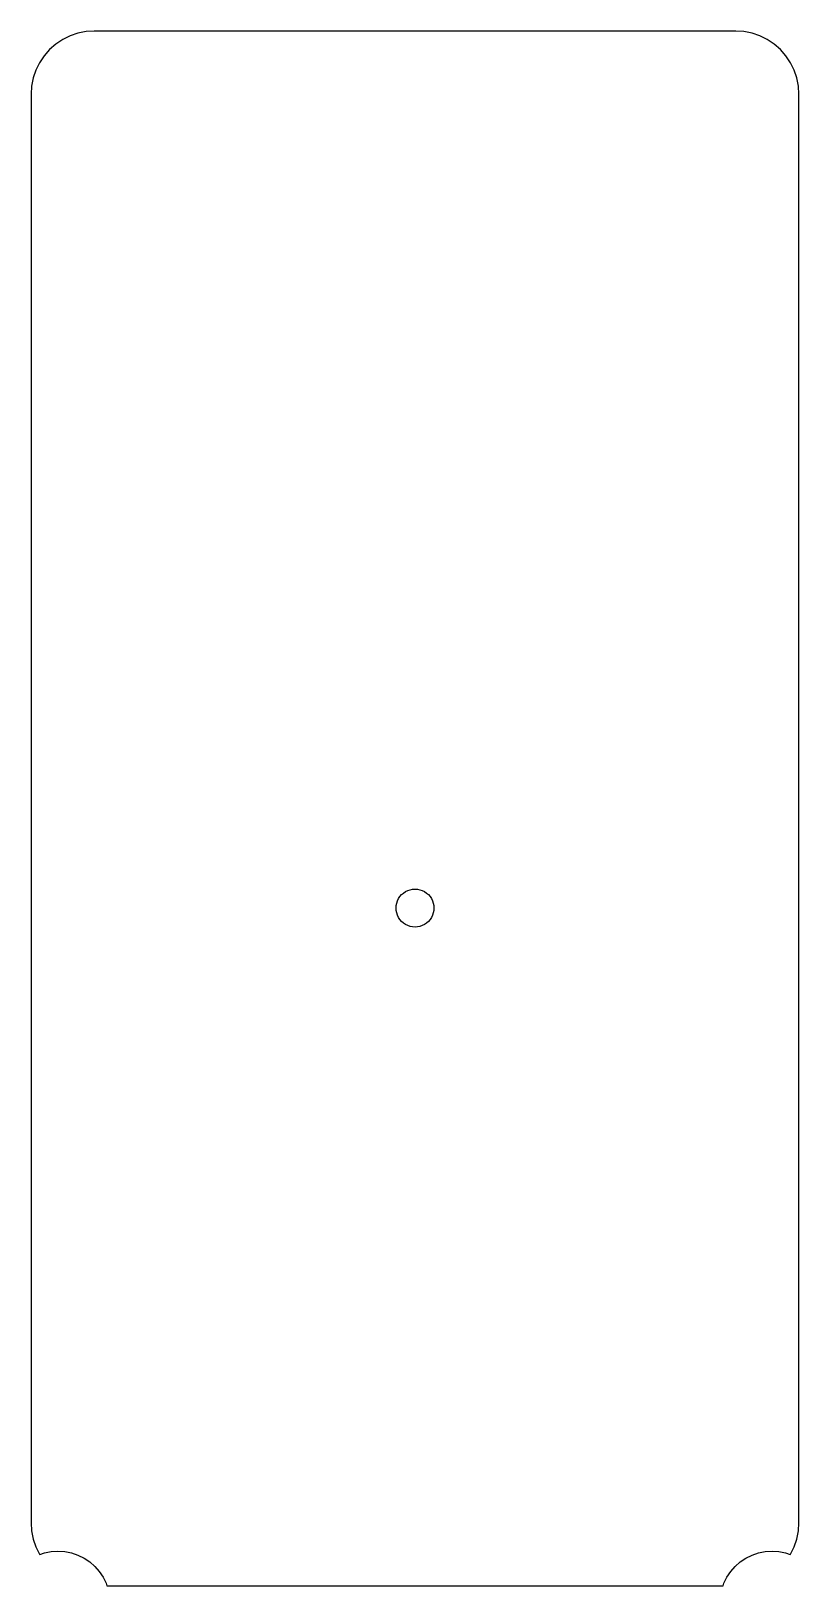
# Model space of a CAD drawing. Header units: metres. Extents: x 0 to 48.6, y 0 to 98.4.
import ezdxf

# ---------------------------------------------------------------- set-up
doc = ezdxf.new("R2010")
doc.units = ezdxf.units.M

msp = doc.modelspace()

# ---------------------------------------------------------------- linework, layer by layer
for p, q in [((1.565, 97.573), (1.172, 97.228)), ((2, 97.864), (1.565, 97.573)), ((2.469, 98.096), (2, 97.864)), ((2.965, 98.264), (2.469, 98.096)), ((3.478, 98.366), (2.965, 98.264)), ((4, 98.4), (3.478, 98.366)), ((44.6, 98.4), (4, 98.4)), ((45.122, 98.366), (44.6, 98.4)), ((45.635, 98.264), (45.122, 98.366)), ((46.131, 98.096), (45.635, 98.264)), ((46.6, 97.864), (46.131, 98.096)), ((47.035, 97.573), (46.6, 97.864)), ((47.428, 97.228), (47.035, 97.573)), ((0.827, 96.835), (0.536, 96.4)), ((1.172, 97.228), (0.827, 96.835)), ((47.773, 96.835), (47.428, 97.228)), ((48.064, 96.4), (47.773, 96.835)), ((0.304, 95.931), (0.136, 95.435)), ((0.536, 96.4), (0.304, 95.931)), ((48.295, 95.931), (48.064, 96.4)), ((48.464, 95.435), (48.295, 95.931)), ((0.034, 94.922), (0, 94.4)), ((0.136, 95.435), (0.034, 94.922)), ((48.566, 94.922), (48.464, 95.435)), ((48.6, 94.4), (48.566, 94.922)), ((0, 94.4), (0, 4)), ((48.6, 4), (48.6, 94.4)), ((23.141, 43.211), (23.191, 43.359)), ((23.191, 43.359), (23.261, 43.5)), ((23.261, 43.5), (23.348, 43.63)), ((23.348, 43.63), (23.451, 43.748)), ((23.451, 43.748), (23.57, 43.852)), ((23.57, 43.852), (23.7, 43.939)), ((23.7, 43.939), (23.841, 44.009)), ((23.841, 44.009), (23.989, 44.059)), ((23.989, 44.059), (24.143, 44.09)), ((24.143, 44.09), (24.3, 44.1)), ((24.3, 44.1), (24.457, 44.09)), ((24.457, 44.09), (24.611, 44.059)), ((24.611, 44.059), (24.759, 44.009)), ((24.759, 44.009), (24.9, 43.939)), ((24.9, 43.939), (25.03, 43.852)), ((25.03, 43.852), (25.148, 43.748)), ((25.148, 43.748), (25.252, 43.63)), ((25.252, 43.63), (25.339, 43.5)), ((25.339, 43.5), (25.409, 43.359)), ((25.409, 43.359), (25.459, 43.211)), ((23.1, 42.9), (23.11, 43.057)), ((23.11, 42.743), (23.1, 42.9)), ((23.11, 43.057), (23.141, 43.211)), ((23.141, 42.589), (23.11, 42.743)), ((23.191, 42.441), (23.141, 42.589)), ((23.261, 42.3), (23.191, 42.441)), ((25.409, 42.441), (25.339, 42.3)), ((25.459, 42.589), (25.409, 42.441)), ((25.459, 43.211), (25.49, 43.057)), ((25.49, 42.743), (25.459, 42.589)), ((25.49, 43.057), (25.5, 42.9)), ((25.5, 42.9), (25.49, 42.743)), ((23.348, 42.169), (23.261, 42.3)), ((23.451, 42.051), (23.348, 42.169)), ((23.57, 41.948), (23.451, 42.051)), ((23.7, 41.861), (23.57, 41.948)), ((23.841, 41.791), (23.7, 41.861)), ((23.989, 41.741), (23.841, 41.791)), ((24.143, 41.71), (23.989, 41.741)), ((24.3, 41.7), (24.143, 41.71)), ((24.457, 41.71), (24.3, 41.7)), ((24.611, 41.741), (24.457, 41.71)), ((24.759, 41.791), (24.611, 41.741)), ((24.9, 41.861), (24.759, 41.791)), ((25.03, 41.948), (24.9, 41.861)), ((25.148, 42.051), (25.03, 41.948)), ((25.252, 42.169), (25.148, 42.051)), ((25.339, 42.3), (25.252, 42.169)), ((0, 4), (0.034, 3.478)), ((48.566, 3.478), (48.6, 4)), ((0.034, 3.478), (0.136, 2.965)), ((0.136, 2.965), (0.304, 2.469)), ((48.295, 2.469), (48.464, 2.965)), ((48.464, 2.965), (48.566, 3.478)), ((0.304, 2.469), (0.536, 2)), ((0.536, 2), (0.546, 1.986)), ((0.546, 1.986), (0.846, 2.088)), ((0.846, 2.088), (1.269, 2.172)), ((1.269, 2.172), (1.7, 2.2)), ((1.7, 2.2), (2.131, 2.172)), ((2.131, 2.172), (2.554, 2.088)), ((2.554, 2.088), (2.963, 1.949)), ((45.637, 1.949), (46.046, 2.088)), ((46.046, 2.088), (46.469, 2.172)), ((46.469, 2.172), (46.9, 2.2)), ((46.9, 2.2), (47.331, 2.172)), ((47.331, 2.172), (47.754, 2.088)), ((47.754, 2.088), (48.054, 1.986)), ((48.054, 1.986), (48.064, 2)), ((48.064, 2), (48.295, 2.469)), ((2.963, 1.949), (3.35, 1.758)), ((3.35, 1.758), (3.709, 1.518)), ((3.709, 1.518), (4.033, 1.233)), ((4.033, 1.233), (4.318, 0.909)), ((44.282, 0.909), (44.566, 1.233)), ((44.566, 1.233), (44.891, 1.518)), ((44.891, 1.518), (45.25, 1.758)), ((45.25, 1.758), (45.637, 1.949)), ((4.318, 0.909), (4.558, 0.55)), ((4.558, 0.55), (4.749, 0.163)), ((4.749, 0.163), (4.804, 0)), ((43.796, 0), (43.851, 0.163)), ((43.851, 0.163), (44.042, 0.55)), ((44.042, 0.55), (44.282, 0.909)), ((4.804, 0), (43.796, 0))]:
    msp.add_line(p, q)

doc.saveas('drawing.dxf')
